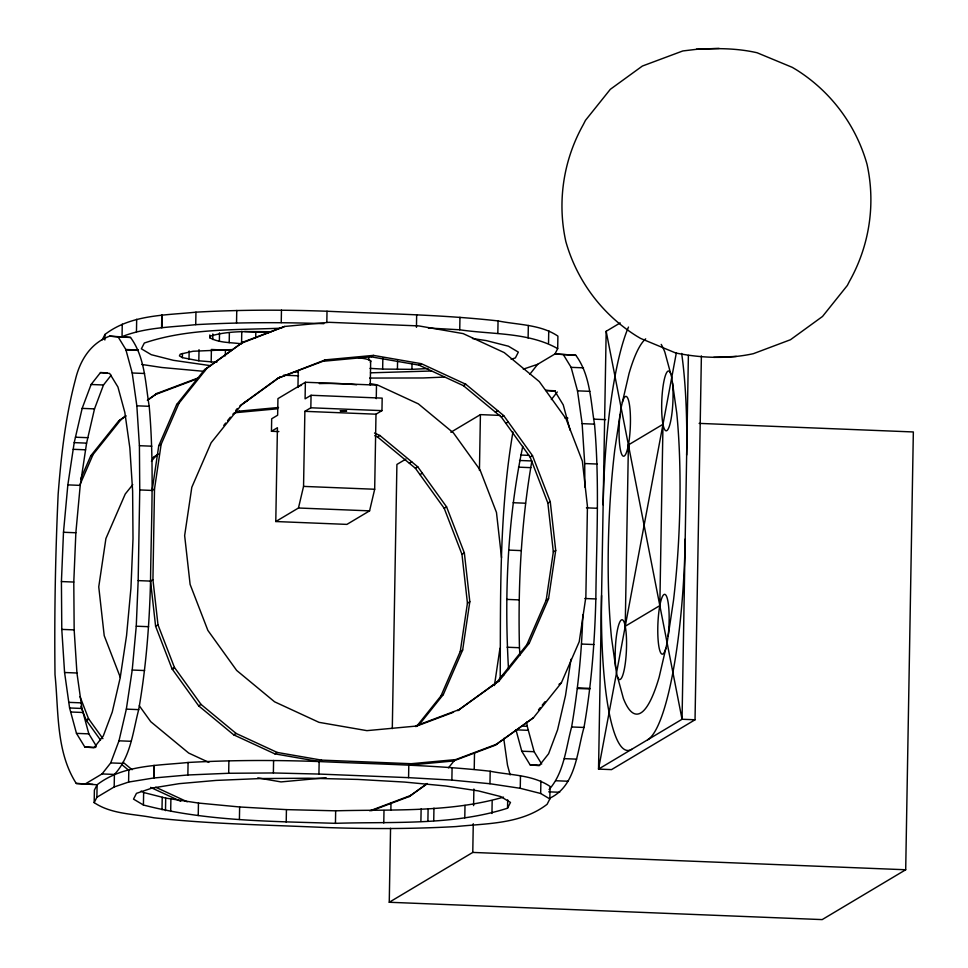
<?xml version="1.0" encoding="UTF-8"?>
<svg xmlns="http://www.w3.org/2000/svg" width="968" height="968" viewBox="0 0 968 968"><rect width="100%" height="100%" fill="white"/><g stroke="black" fill="none" stroke-linecap="round" stroke-linejoin="round"><path stroke-width="1.45" d="M94.174 802.617L94.392 790.106L97.102 784.758C123.033 764.805 157.143 765.688 188.082 762.481C231.727 760.025 275.469 760.025 319.15 761.55C376.189 764.151 433.386 764.865 490.183 771.23C510.172 775.271 532.594 774.618 550.054 786.427L549.836 798.939L547.114 804.287C521.183 824.24 487.073 823.345 456.134 826.563C412.489 829.019 368.748 829.019 325.066 827.495C268.027 824.893 210.83 824.179 154.033 817.815C134.056 813.773 111.623 814.427 94.174 802.617L96.885 797.269L97.102 784.758L76.278 783.463C55.781 751.604 58.758 710.984 55.007 674.696C54.281 614.523 55.394 554.313 58.153 494.188C61.165 455.638 65.437 417.039 75.419 379.589C79.945 360.507 90.508 343.156 109.674 336.138L130.511 337.433C145.067 357.192 145.309 383.001 149.205 406.306C154.432 464.446 151.141 522.853 150.536 581.102C149.447 624.154 146.132 667.17 138.702 709.629C132.858 731.735 130.813 757.049 114.405 774.436L114.188 786.948L96.885 797.269M104.871 339.998L104.968 334.444C130.898 314.491 165.008 315.374 195.947 312.168C239.592 309.712 283.334 309.712 327.015 311.236C384.042 313.838 441.251 314.552 498.048 320.916C518.025 324.958 540.446 324.304 557.907 336.114L557.689 348.625L554.966 353.973L537.676 364.295L523.264 369.171M122.258 324.123L122.041 336.634C145.418 327.353 171.033 327.22 195.73 324.667C238.394 322.296 281.156 322.175 323.856 323.675M114.188 786.948L128.599 782.059L128.817 769.56M136.464 331.746L136.682 319.246M84.736 784.261L102.027 773.94L110.703 762.917L118.991 740.81L126.336 709.133L132.217 670.038L136.258 626.211L138.17 580.606L139.755 489.941L139.416 445.691L136.839 405.81L132.205 372.995L125.828 349.509L118.144 336.937L109.674 336.138M143.421 805.013L133.523 799.12L136.464 793.349L152.049 788.073L179.213 783.656L216.106 780.414L260.223 778.562L308.55 778.224L357.797 779.421L404.588 782.071L445.764 785.992L478.507 790.929L500.577 796.531L510.487 802.424L507.547 808.207C452.286 825.813 392.718 821.493 335.448 823.332C271.294 821.263 205.918 821.36 143.421 805.013L143.639 792.514L141.171 791.038M497.407 743.908L455.71 759.59L411.182 763.716L321.533 760.122L277.211 752.438L236.119 733.441L201.054 704.426L174.409 667.388L157.99 624.844L152.932 579.675L154.505 489.021L161.148 444.324L179.019 403.148L206.922 368.3L242.956 342.14L284.652 326.458L329.18 322.32L418.829 325.913L463.152 333.609L504.243 352.606L539.309 381.61L565.953 418.648L582.373 461.204L587.443 506.361L585.858 597.026L579.227 641.711L561.343 682.888L533.441 717.748L495.023 745.324L453.326 761.005L408.798 765.144L408.581 777.655L451.874 780.099L489.965 783.741L520.252 788.303L540.676 793.482L549.836 798.939M128.599 782.059L153.73 777.982L153.948 765.482M161.596 327.668L161.813 315.157M154.263 777.933L154.057 765.41M162.128 327.62L161.922 315.096M161.995 809.732L162.225 797.233M165.492 810.627L165.709 798.116L143.639 792.514M170.683 811.402L170.9 798.89M216.796 362.298L198.827 360.798L182.383 357.64L182.456 353.477M189.002 359.322L189.147 350.985M153.73 777.982L187.865 774.981L188.082 762.481M195.73 324.667L195.947 312.168M198.827 360.798L199.021 349.69M198.234 815.552L198.452 803.053L165.709 798.116M241.552 343.858C231.013 342.285 219.3 343.12 209.778 337.747L209.826 334.964M211.181 361.984L211.399 349.472L231.352 350.416M212.754 339.514L212.851 333.96M219.373 341.196L219.518 332.859M225.338 355.825L225.435 350.271M229.198 342.684L229.368 332.956M187.865 774.981L228.678 773.275L228.896 760.763M236.531 322.961L236.761 310.45M241.577 342.466L241.77 331.346M239.411 819.485L239.628 806.973L198.452 803.053M255.709 337.699L255.806 332.145L244.577 331.504M278.869 431.583L271.464 431.28L271.681 418.769L277.647 415.211L277.937 398.635L305.368 382.263L376.491 385.107L376.262 398.671M305.368 382.263L305.089 398.84L311.055 395.271L382.179 398.126L381.961 410.638L375.995 414.195L374.676 489.251L369.582 510.862L346.907 524.39L275.783 521.534L277.429 427.723L271.464 431.28M228.678 773.275L273.375 772.96L273.593 760.449M281.24 322.634L281.458 310.135M286.213 822.135L286.431 809.623L239.628 806.973M298.241 370.841L297.95 387.466A36.227 4.283 1 0 1 301.496 385.349M275.783 521.534L298.459 508.006L303.553 486.396L304.872 411.339L310.837 407.782L381.961 410.638M310.837 407.782L311.055 395.271M408.581 777.655L318.932 774.061L319.15 761.55L321.533 760.122M326.821 322.356L327.015 311.236M335.448 823.332L335.666 810.821C391.532 809.248 449.309 812.769 503.505 797.136M368.76 359.951L368.808 357.168M370.26 385.07L370.671 360.895M427.929 368.542L411.92 369.34L382.65 369.086L382.856 357.966M383.776 822.994L383.994 810.482M397.424 369.437L397.57 361.1M699.138 423.379L913.344 431.958L905.697 869.76L822.183 919.6L389.257 902.261L390.552 828.281M390.866 810.168L390.999 802.617M392.294 728.65L396.904 464.446L405.894 459.086M411.92 369.34L412.017 363.786M416.446 327.341L416.663 314.83M420.899 821.433L421.128 808.921M427.892 821.13L428.11 808.631M433.737 820.622L433.954 808.111M451.874 780.099L452.092 767.6M557.689 348.625C528.346 332.06 492.228 334.638 459.739 329.786L459.957 317.286M464.785 817.887L465.003 805.388M389.257 902.261L472.771 852.421L473.267 823.732M473.594 805.618L473.884 789.017M474.223 769.391L474.514 752.777M479.438 470.472L480.418 414.619L500.02 415.405M489.965 783.741L490.183 771.23M497.83 333.428L498.048 320.916M491.95 813.483L492.167 800.972M500.202 679.258C500.662 596.772 498.98 513.597 512.943 431.994M507.547 808.207L507.692 799.87M520.252 788.303L520.469 775.791M528.117 337.989L528.334 325.478M540.676 793.482L540.894 780.982M548.529 343.168L548.747 330.657M549.812 798.164C576.129 785.822 576.928 751.846 583.994 727.464C591.424 685.017 594.739 641.99 595.84 598.938C596.433 540.688 599.724 482.282 594.497 424.141C590.613 400.837 590.371 375.027 575.803 355.268L554.966 353.973L575.803 355.268M620.185 322.925L606.174 331.286L598.539 769.1L611.522 769.62L695.036 719.781L701.389 355.946M688.393 355.413L682.053 719.26L598.539 769.1L676.378 352.679M100.478 372.571L109.638 373.43L117.939 387.019L124.836 412.416L129.845 447.881L132.628 491.006L133.003 538.837L130.934 588.133L126.566 635.516L120.201 677.769L112.264 712.012L103.31 735.91L93.932 747.828L84.785 746.957L76.472 733.369L69.587 707.971L64.578 672.506L61.783 629.394L61.42 581.562L63.489 532.267L67.845 484.883L74.209 442.63L82.147 408.387L91.101 384.49L100.478 372.571L107.351 372.837M96.389 746.219L88.838 733.865L81.953 708.467L76.944 673.002L74.161 629.89L73.786 582.046L75.855 532.763L80.223 485.379L86.588 443.126L94.513 408.883L103.479 384.986L111.151 375.233M508.527 669.529C504.243 595.054 507.45 519.526 522.768 446.393M519.937 655.154L519.453 647.725C517.904 585.265 521.195 522.575 531.88 460.962L519.514 460.466M549.062 789.573C564.211 772.5 565.832 748.119 571.628 726.968C577.92 689.833 581.804 652.287 582.784 614.632M139.755 489.941L152.121 490.437L158.752 445.752L176.636 404.576L204.538 369.728L242.956 342.14M416.494 726.496L440.948 695.956L460.272 651.452L467.435 603.137L461.966 554.325L444.215 508.333L415.405 468.282L377.508 436.931L374.81 435.685M418.878 725.068L443.332 694.54L462.656 650.024L469.819 601.721L464.35 552.897L446.599 506.905L417.801 466.866L379.892 435.503L374.507 433.011M494.43 685.525L499.96 648.282M277.864 378.234L325.321 359.854L373.454 355.389L421.37 363.702L465.789 384.248L503.699 415.599L532.497 455.638L550.247 501.642L555.717 550.453L548.553 598.756L529.23 643.272L499.064 680.952L457.731 710.657L496.681 682.38L526.846 644.7L546.17 600.184L553.333 551.881L547.864 503.058L530.113 457.065L501.303 417.026L463.406 385.663L418.987 365.13L371.071 356.817L322.937 361.282L277.864 378.234L239.943 405.761M570.975 659.281L565.494 695.605L557.568 729.848L548.602 753.745L539.224 765.664L530.077 764.805L521.776 751.204L515.968 729.836L528.334 730.332M628.317 449.406L629.248 444.421M80.61 479.172L90.738 455.843L118.64 420.983L125.84 415.756M80.005 484.617L93.122 454.416L121.024 419.555L125.828 416.071M102.245 339.792L104.968 334.444M209.778 337.747L210.661 336.017C230.154 330.221 251.039 331.782 271.161 331.697M529.871 374.217L537.676 364.295M551.324 399.566L557.29 391.979M132.761 484.629L125.235 494.031L105.911 538.547L98.748 586.85L104.217 635.661L120.347 677.479M151.419 461.325L155.4 456.351L158.486 454.113M223.802 425.4L225.677 423.052M227.553 420.705L230.384 417.172M235.732 410.493L237.329 408.508M448.474 767.842L454.984 759.711M538.498 709.871L540.362 707.548M542.213 705.224L545.008 701.74M147.463 400.062L157.058 393.395L198.755 377.714M147.451 400.377L157.058 393.395M157.131 454.791L153.017 457.779L155.4 456.351M280.248 376.806L241.298 405.084L211.133 442.763L191.809 487.279L184.646 535.582L190.115 584.406L207.866 630.398L236.664 670.437L274.573 701.8L318.992 722.334L366.908 730.646L415.042 726.181L460.115 709.229M371.603 810.7L409.125 796.591L427.142 783.511M409.125 796.591L427.13 783.826M495.023 745.324L533.441 717.748M118.64 420.983L121.024 419.555M204.538 369.728L206.922 368.3M284.652 326.458L240.572 343.567M90.738 455.843L93.122 454.416M176.636 404.576L179.019 403.148M158.752 445.752L161.148 444.324M245.085 402.035L247.469 400.607M232.816 414.135L239.423 411.122L278.53 407.492M322.937 361.282L325.321 359.854M371.071 356.817L373.454 355.389M152.121 490.437L154.505 489.021M418.987 365.13L421.37 363.702M377.508 436.931L379.892 435.503M463.406 385.663L465.789 384.248M138.17 580.606L150.536 581.102L152.932 579.675M450.858 432.248L480.418 414.619M409.404 463.321L411.799 461.893M495.301 412.065L497.697 410.638M415.405 468.282L417.801 466.866M501.303 417.026L503.699 415.599M319.15 761.55L274.827 753.854L233.736 734.857L198.67 705.854L172.026 668.815L155.606 626.26L157.99 624.844M419.967 474.623L422.363 473.207M505.865 423.367L508.26 421.939M100.527 740.096L86.128 720.071L88.511 718.655L80.041 696.694M172.026 668.815L174.409 667.388M86.539 720.652L88.499 719.212M172.437 669.384L174.397 667.944M444.215 508.333L446.599 506.905M530.113 457.065L532.497 455.638M198.67 705.854L201.054 704.426M461.966 554.325L464.35 552.897M547.864 503.058L550.247 501.642M233.736 734.857L236.119 733.441M467.435 603.137L469.819 601.721M553.333 551.881L555.717 550.453M274.827 753.854L277.211 752.438M460.272 651.452L462.656 650.024M546.17 600.184L548.553 598.756M440.948 695.956L443.332 694.54M526.846 644.7L529.23 643.272M501.448 676.414L503.844 674.986M496.681 682.38L499.064 680.952M490.51 686.856L492.894 685.429M408.798 765.144L411.182 763.716M558.959 684.315L561.343 682.888M453.326 761.005L455.71 759.59M589.875 688.938L577.424 688.49M154.662 394.823L196.371 379.141M233.796 413.239L239.423 411.122M415.466 726.545L453.508 712.242M369.812 810.845L411.509 795.164M511.152 359.334L515.399 357.894L518.34 352.11L508.442 346.217L486.372 340.615L472.481 338.522M237.039 412.549L277.647 408.774M326.131 777.727L281.01 781.914L257.778 777.885M696.464 49.32L682.815 50.953L642.377 66.042L610.312 89.322L585.471 120.347L583.377 124.461C563.376 160.047 557.036 201.659 565.832 241.552C576.88 280.732 602.048 314.322 636.496 335.993L640.574 338.413L675.761 353.005C701.11 358.051 728.045 359.225 753.358 353.683L790.469 339.732L822.534 316.451L847.363 285.427L849.468 281.301C869.47 245.715 875.81 204.103 867.013 164.209C855.966 125.041 830.798 91.452 796.349 69.781L792.272 67.349L757.085 52.756C737.265 48.206 716.671 48.073 696.464 49.32L719.115 48.4M431.559 370.998L370.49 372.825M444.651 377.06L423.185 377.968L369.667 378.064M713.731 357.361L736.382 356.442M281.676 328.152C235.853 330.124 188.264 328.164 144.317 343.023L141.376 348.807L151.286 354.699L173.357 360.314L210.504 365.662M231.921 349.605L193.116 351.239L180.29 354.143L179.419 355.873L182.383 357.64M255.806 332.145L269.104 332.472M294.066 371.821L298.543 371.93M273.375 772.96L318.932 774.061M286.431 809.623L335.666 810.821M118.144 336.937L130.511 337.433M125.828 349.509L138.194 350.005M563.436 354.772L571.12 367.344L583.486 367.84M125.925 349.871L138.291 350.368M283.624 375.197L298.567 375.802M132.205 372.995L144.571 373.491M571.12 367.344L577.497 390.842L589.863 391.338M555.402 390.794L545.783 390.406L554.93 391.266L563.231 404.866L570.128 430.252M91.101 384.49L103.479 384.986M564.889 417.994L567.901 418.115M593.553 419.144L605.617 419.628M304.872 411.339L375.995 414.195M136.839 405.81L149.205 406.306M577.497 390.842L582.131 423.645L594.497 424.141M82.147 408.387L94.513 408.883M75.468 437.209L87.834 437.693M520.772 455.045L529.012 455.371M74.209 442.63L86.588 443.126M139.416 445.691L151.782 446.188M582.131 423.645L584.708 463.539L597.074 464.035M73.205 449.309L85.571 449.805M518.497 467.157L530.875 467.653M303.553 486.396L374.676 489.251M67.845 484.883L80.223 485.379M513.149 502.719L525.515 503.215M586.426 507.837L597.425 508.285M298.459 508.006L369.582 510.862M63.489 532.267L75.855 532.763M508.781 550.102L521.147 550.598M584.841 598.502L595.84 598.938M61.42 581.562L73.786 582.046M506.712 599.398L519.078 599.894M136.258 626.211L148.624 626.695M581.55 644.047L593.928 644.543M61.783 629.394L74.161 629.89M507.087 647.229L519.453 647.725M132.217 670.038L144.595 670.534M577.521 687.885L589.887 688.369M64.578 672.506L76.944 673.002M695.036 719.781L682.053 719.26L606.174 331.286M68.788 702.357L81.155 702.853M126.336 709.133L138.702 709.629M571.628 726.968L583.994 727.464M69.587 707.971L81.953 708.467M521.752 726.085L527.245 726.315L534.142 751.7L541.693 764.055M70.676 712L83.042 712.496M76.472 733.369L88.838 733.865M521.776 751.204L534.142 751.7M118.991 740.81L131.358 741.306M564.296 758.646L576.662 759.142M84.785 746.957L95.772 747.405M530.077 764.805L539.696 765.192M110.703 762.917L123.069 763.401M556.007 780.752L568.373 781.249M102.027 773.94L114.405 774.436M548.699 791.836L559.698 792.272M76.278 783.463L92.88 784.358M472.771 852.421L905.697 869.76M428.388 328.019L459.739 329.786M370.018 368.372L382.65 369.086M204.466 371.385L161.898 367.501L141.703 364.452M369.861 383.582L377.254 384.865L418.345 403.862L453.411 432.877L480.055 469.916L496.475 512.459L501.533 557.629M208.87 762.397L188.675 753.056L150.766 721.705L139.283 705.732M155.703 787.226L187.211 801.794M150.572 787.383L180.713 801.322M123.081 762.24L132.12 769.729M121.823 764.599L128.611 770.213M88.511 718.655L102.91 738.669M80.828 706.35L86.128 720.071M510.136 774.908L507.51 765.228L503.723 738.39M526.653 722.092L527.245 726.315M150.536 581.102L155.606 626.26M584.708 463.539L584.89 487.134M319.307 383.606A36.227 4.283 1 0 1 356.587 384.804M358.269 357.736A36.227 4.283 1 0 1 370.115 361.996M681.666 353.441A174.833 32.525 -87.7 0 1 686.663 455.021M631.644 749.341A174.833 32.525 -87.7 0 1 601.564 595.526M685.199 539.055A181.5 33.771 -87.7 0 1 647.677 739.77M603.149 504.86A174.833 32.525 -87.7 0 1 628.486 327.075M665.851 648.27A29.923 5.566 -87.7 0 1 657.792 632.721A29.923 5.566 -87.7 0 1 664.955 594.388A29.923 5.566 -87.7 0 1 668.114 636.158M615.696 667.436A29.923 5.566 -87.7 0 1 620.391 620.984A29.923 5.566 -87.7 0 1 626.356 651.488A29.923 5.566 -87.7 0 1 617.584 677.068M672.53 383.11A29.923 5.566 -87.7 0 1 667.835 429.562A29.923 5.566 -87.7 0 1 661.87 399.07A29.923 5.566 -87.7 0 1 670.642 373.479M622.376 402.277A29.923 5.566 -87.7 0 1 630.434 417.825A29.923 5.566 -87.7 0 1 623.271 456.158A29.923 5.566 -87.7 0 1 620.113 414.389M661.217 344.39A188.99 35.163 -87.7 0 1 664.847 352.098L671.731 377.496L676.741 412.961A188.99 35.163 -87.7 0 1 673.474 600.596L667.109 642.849L659.172 677.092A188.99 35.163 -87.7 0 1 623.38 698.448L616.483 673.05L611.474 637.585A188.99 35.163 -87.7 0 1 614.753 449.951L621.117 407.697L629.055 373.466A188.99 35.163 -87.7 0 1 645.692 338.861M628.401 444.929L625.231 626.26L659.825 605.617L662.983 424.286L628.401 444.929M340.312 410.868L346.556 411.013L340.312 410.868"/></g></svg>
